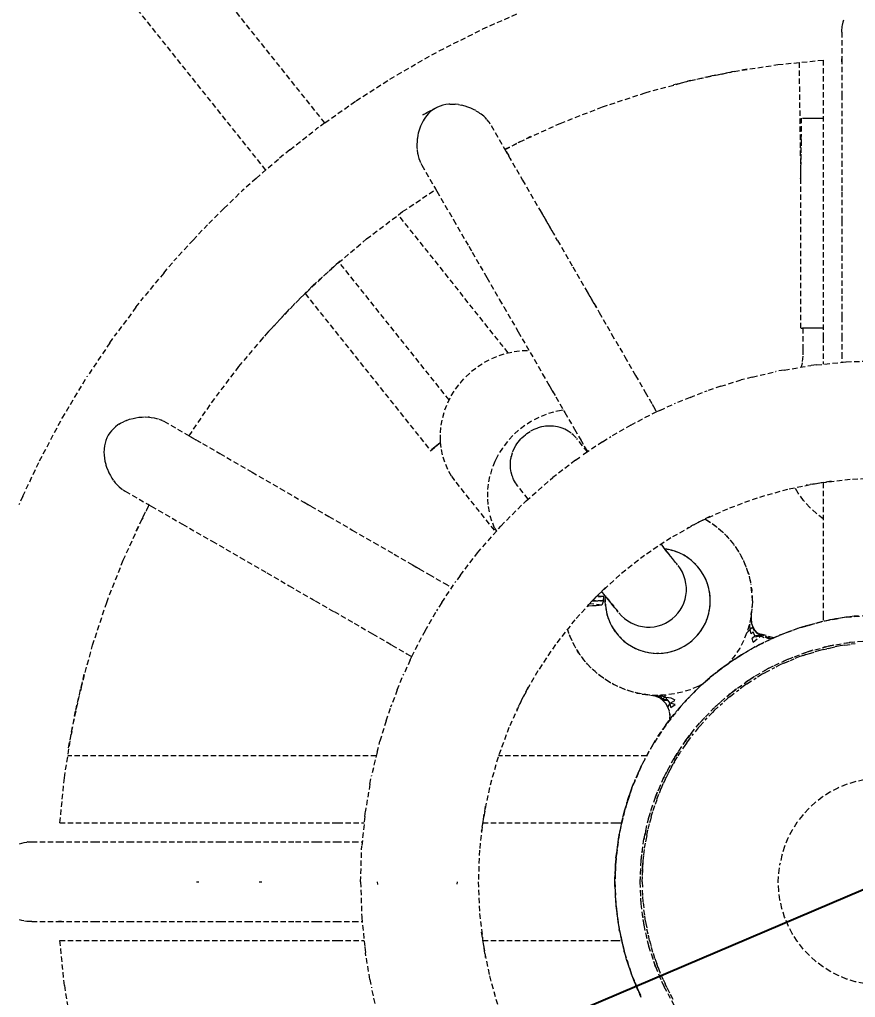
# Model space of a CAD drawing. Header units: millimetres. Extents: x -3111 to 2953, y -2449 to 2811.
# Drawn here: x 117.8 to 316.6, y 153.8 to 386.5 of the extents above; entities that cross this region are included whole.
import ezdxf

# ---------------------------------------------------------------- set-up
doc = ezdxf.new("R2010")
doc.units = ezdxf.units.MM
doc.linetypes.add('HIDDEN', pattern=[1.905, 1.27, -0.635])
for name, color, linetype in [('DIKOM_ЗОНА', 90, 'Continuous'), ('DIKOM_ОБЪЕКТ', 7, 'Continuous'), ('DIKOM_РАЗМЕР_ЗОНА', 7, 'Continuous'), ('DIKOM_РАЗМЕР_ОБЪЕКТА', 7, 'Continuous')]:
    doc.layers.add(name, color=color, linetype=linetype)
doc.styles.add('style1', font='arialbd.ttf', dxfattribs={"width": 0.8})
doc.dimstyles.new('1-50', dxfattribs={"dimtxt": 300, "dimasz": 200, "dimexe": 100, "dimexo": 0, "dimgap": 100, "dimtad": 1, "dimtxsty": 'style1', "dimcen": 200, "dimclrd": 7, "dimclre": 7, "dimclrt": 7, "dimadec": 1, "dimazin": 2, "dimtfac": 1, "dimtmove": 0, "dimatfit": 2, "dimfxl": 0, "dimlwd": 25, "dimlwe": 18, "dimarcsym": 0})

# ---------------------------------------------------------------- blocks, each defined once
blk = doc.blocks.new('*D0')
at = {"layer": 'Defpoints', "color": 0, "transparency": 16777216}
for p in [(1362.98, 623.05), (-717.19, -260.39)]:
    blk.add_point(p, dxfattribs=at)
at = {"layer": 'DIKOM_РАЗМЕР_ОБЪЕКТА', "color": 7, "lineweight": 25, "transparency": 16777216}
for p, q in [((1362.98, 623.05), (2780.32, 1224.99)), ((-533.11, -182.21), (1178.9, 544.87))]:
    blk.add_line(p, q, dxfattribs=at)
at = {"layer": 'DIKOM_РАЗМЕР_ОБЪЕКТА', "color": 7, "transparency": 16777216}
for points in [[(1165.87, 575.55), (1191.93, 514.19), (1362.98, 623.05)], [(-546.14, -151.53), (-520.08, -212.89), (-717.19, -260.39)]]:
    blk.add_solid(points, dxfattribs=at)
at = {"layer": 'DIKOM_РАЗМЕР_ОБЪЕКТА', "color": 7, "transparency": 16777216, "insert": (2050.93, 1228.64), "char_height": 300, "attachment_point": 5, "rotation": 23.0107, "style": 'style1'}
blk.add_mtext('{\\fArial|b0|i0|c204|p34;\\H1.16667x;∅2260}', dxfattribs=at)
blk = doc.blocks.new('*D1')
at = {"layer": 'Defpoints', "color": 0, "transparency": 16777216}
for p in [(302.22, 2811.22), (-2635.43, -2447.87), (386.74, -2447.87)]:
    blk.add_point(p, dxfattribs=at)
at = {"layer": 'DIKOM_РАЗМЕР_ЗОНА', "color": 7, "lineweight": 18, "transparency": 16777216}
for p, q in [((302.22, 2811.22), (-2735.43, 2811.22)), ((386.74, -2447.87), (-2735.43, -2447.87))]:
    blk.add_line(p, q, dxfattribs=at)
at = {"layer": 'DIKOM_РАЗМЕР_ЗОНА', "color": 7, "lineweight": 25, "transparency": 16777216}
blk.add_line((-2635.43, 2611.22), (-2635.43, -2247.87), dxfattribs=at)
at = {"layer": 'DIKOM_РАЗМЕР_ЗОНА', "color": 7, "transparency": 16777216}
for points in [[(-2668.76, 2611.22), (-2602.09, 2611.22), (-2635.43, 2811.22)], [(-2668.76, -2247.87), (-2602.09, -2247.87), (-2635.43, -2447.87)]]:
    blk.add_solid(points, dxfattribs=at)
at = {"layer": 'DIKOM_РАЗМЕР_ЗОНА', "color": 7, "transparency": 16777216, "insert": (-2914.13, 265.93), "char_height": 300, "attachment_point": 5, "rotation": 90, "style": 'style1'}
blk.add_mtext('{\\fArial|b0|i0|c204|p34;\\H1.16667x;5260}', dxfattribs=at)

msp = doc.modelspace()

# ---------------------------------------------------------------- linework, layer by layer
at = {"layer": 'DIKOM_ЗОНА', "color": 3, "lineweight": 15}
msp.add_circle((322.894, 181.327), 2629.975, dxfattribs=at)
at = {"layer": 'DIKOM_ОБЪЕКТ', "color": 7, "linetype": 'HIDDEN', "lineweight": 15}
for p, q in [((190.406, 361.896), (4.738, 594.717)), ((176.339, 350.665), (-9.335, 583.494)), ((235.976, 387.734), (227.937, 384.204)), ((313.698, 385.923), (313.849, 386.418)), ((217.619, 379.047), (227.937, 384.204)), ((313.399, 383.506), (313.401, 384.086)), ((313.401, 384.086), (313.424, 384.436)), ((313.424, 384.436), (313.451, 384.685)), ((313.451, 384.685), (313.551, 385.299)), ((313.572, 385.407), (313.698, 385.923)), ((313.399, 383.506), (313.403, 376.448)), ((207.58, 373.366), (217.619, 379.047)), ((313.403, 376.448), (313.403, 377.142)), ((313.403, 377.142), (313.403, 368.587)), ((282.131, 373.085), (291.006, 374.759)), ((287.746, 374.144), (298.184, 375.763)), ((298.184, 375.763), (308.894, 376.826)), ((303.191, 376.26), (303.572, 348.632)), ((308.894, 376.826), (308.894, 310.826)), ((197.847, 367.175), (207.58, 373.366)), ((273.342, 371.004), (282.131, 373.085)), ((277.336, 371.95), (287.266, 374.054)), ((287.849, 374.16), (287.118, 374.022)), ((266.631, 369.078), (276.784, 371.819)), ((277.472, 371.979), (276.682, 371.792)), ((256.41, 365.707), (266.631, 369.078)), ((313.403, 368.587), (313.403, 360.452)), ((190.405, 361.895), (197.847, 367.175)), ((217.225, 365.639), (213.686, 363.832)), ((213.686, 363.832), (216.651, 365.344)), ((216.651, 365.344), (216.096, 364.983)), ((217.225, 365.639), (216.651, 365.344)), ((217.837, 365.888), (217.225, 365.639)), ((218.487, 366.089), (217.837, 365.888)), ((219.17, 366.237), (218.487, 366.089)), ((219.893, 366.326), (219.17, 366.237)), ((220.136, 366.341), (219.893, 366.326)), ((220.136, 366.341), (220.648, 366.353)), ((220.648, 366.353), (221.415, 366.322)), ((222.187, 366.238), (221.415, 366.322)), ((222.187, 366.238), (222.93, 366.101)), ((223.771, 365.88), (222.93, 366.101)), ((224.409, 365.668), (223.771, 365.88)), ((225.123, 365.388), (224.409, 365.668)), ((225.788, 365.077), (225.123, 365.388)), ((246.39, 361.78), (256.41, 365.707)), ((214.179, 363.029), (214.039, 362.817)), ((214.606, 363.594), (214.179, 363.029)), ((215.071, 364.106), (214.606, 363.594)), ((215.569, 364.569), (215.071, 364.106)), ((216.096, 364.983), (215.569, 364.569)), ((226.289, 364.808), (225.788, 365.077)), ((227.042, 364.342), (226.433, 364.725)), ((227.305, 364.161), (227.042, 364.342)), ((227.607, 363.937), (227.305, 364.161)), ((228.183, 363.462), (227.607, 363.937)), ((228.606, 363.063), (228.183, 363.462)), ((228.925, 362.727), (228.606, 363.063)), ((303.796, 362.831), (303.799, 363.038)), ((303.976, 363.038), (304.419, 363.038)), ((304.419, 363.038), (305.023, 363.038)), ((305.023, 363.038), (305.789, 363.038)), ((305.789, 363.038), (306.742, 363.038)), ((306.742, 363.038), (307.864, 363.038)), ((307.864, 363.038), (308.894, 363.038)), ((190.405, 361.895), (188.445, 360.491)), ((213.148, 361.091), (212.892, 360.397)), ((213.449, 361.763), (213.148, 361.091)), ((213.793, 362.414), (213.449, 361.763)), ((214.039, 362.817), (213.793, 362.414)), ((229.425, 362.118), (229.039, 362.598)), ((229.541, 361.958), (229.425, 362.118)), ((229.763, 361.624), (229.541, 361.958)), ((233.514, 355.119), (229.763, 361.624)), ((236.715, 357.36), (246.39, 361.78)), ((303.722, 357.982), (303.796, 362.828)), ((182.087, 355.487), (188.445, 360.491)), ((212.523, 358.956), (212.404, 358.23)), ((212.628, 359.447), (212.523, 358.956)), ((212.685, 359.682), (212.628, 359.447)), ((212.892, 360.397), (212.685, 359.682)), ((233.226, 355.619), (239.421, 358.711)), ((313.403, 360.452), (313.403, 352.743)), ((212.328, 357.508), (212.297, 356.788)), ((212.297, 356.788), (212.31, 356.079)), ((212.31, 356.079), (212.35, 355.526)), ((212.378, 358.033), (212.328, 357.508)), ((212.404, 358.23), (212.378, 358.033)), ((233.262, 355.556), (236.413, 357.21)), ((236.8, 357.4), (236.273, 357.136)), ((303.684, 354.787), (303.694, 356.437)), ((303.702, 356.654), (303.694, 356.437)), ((303.722, 357.982), (303.702, 356.657)), ((182.087, 355.487), (179.4, 353.332)), ((212.363, 355.389), (212.457, 354.721)), ((212.457, 354.721), (212.514, 354.418)), ((212.514, 354.418), (212.591, 354.074)), ((212.591, 354.074), (212.764, 353.457)), ((233.167, 355.721), (237.448, 348.305)), ((233.514, 355.119), (234.617, 353.21)), ((303.641, 349.414), (303.684, 354.787)), ((174.078, 348.696), (179.4, 353.332)), ((212.764, 353.457), (212.973, 352.873)), ((212.973, 352.873), (213.139, 352.488)), ((213.215, 352.328), (213.489, 351.822)), ((213.489, 351.822), (216.727, 346.23)), ((313.403, 352.743), (313.403, 345.465)), ((303.629, 348.4), (303.641, 349.414)), ((174.078, 348.696), (170.736, 345.717)), ((237.448, 348.305), (241.878, 340.633)), ((303.572, 348.632), (303.572, 313.038)), ((303.607, 348.349), (303.572, 348.628)), ((166.396, 341.536), (170.736, 345.717)), ((208.907, 340.773), (216.803, 346.097)), ((216.481, 346.656), (217.074, 345.628)), ((217.074, 345.628), (221.009, 338.814)), ((313.403, 345.465), (313.403, 338.625)), ((166.396, 341.536), (162.475, 337.666)), ((200.327, 334.276), (208.907, 340.773)), ((234.03, 307.193), (207.874, 339.991)), ((241.52, 341.253), (245.378, 334.57)), ((241.878, 340.633), (244.992, 335.24)), ((159.059, 334.025), (162.475, 337.666)), ((221.009, 338.814), (225.08, 331.762)), ((313.403, 338.625), (313.403, 332.228)), ((159.059, 334.025), (154.64, 329.201)), ((192.147, 327.344), (200.327, 334.276)), ((245.742, 333.941), (245.378, 334.57)), ((245.742, 333.941), (249.389, 327.624)), ((224.626, 332.548), (225.438, 331.141)), ((225.438, 331.141), (228.938, 325.079)), ((313.403, 332.228), (313.403, 326.279)), ((152.082, 326.178), (154.64, 329.201)), ((187.5, 323.106), (194.174, 329.192)), ((219.96, 295.966), (193.812, 328.755)), ((152.082, 326.178), (147.25, 320.343)), ((184.548, 320.154), (192.06, 327.264)), ((192.218, 327.403), (191.929, 327.141)), ((249.389, 327.624), (252.816, 321.688)), ((313.403, 326.279), (313.403, 320.782)), ((228.938, 325.079), (232.581, 318.77)), ((181.114, 316.72), (187.5, 323.106)), ((185.718, 321.261), (215.513, 283.901)), ((252.443, 322.332), (255.645, 316.787)), ((252.816, 321.688), (254.993, 317.918)), ((145.48, 318.012), (147.25, 320.343)), ((176.951, 312.155), (184.066, 319.672)), ((184.633, 320.235), (183.985, 319.586)), ((231.969, 319.83), (232.949, 318.133)), ((313.403, 320.782), (313.403, 315.741)), ((145.48, 318.012), (140.327, 311.117)), ((175.028, 310.046), (181.114, 316.72)), ((232.949, 318.133), (236.376, 312.196)), ((255.645, 316.787), (258.623, 311.631)), ((313.403, 315.741), (313.403, 311.162)), ((169.944, 303.893), (176.879, 312.076)), ((177.076, 312.287), (176.819, 312.005)), ((236.376, 312.196), (239.205, 307.296)), ((303.694, 313.038), (303.976, 313.038)), ((303.694, 313.038), (303.976, 313.038)), ((304.419, 313.038), (303.976, 313.038)), ((304.063, 313.038), (304.132, 308.013)), ((305.023, 313.038), (304.419, 313.038)), ((305.789, 313.038), (305.023, 313.038)), ((306.742, 313.038), (305.789, 313.038)), ((307.864, 313.038), (306.742, 313.038)), ((308.894, 313.038), (307.864, 313.038)), ((139.268, 309.546), (133.887, 301.546)), ((139.268, 309.546), (140.327, 311.117)), ((258.623, 311.631), (261.758, 306.201)), ((308.894, 310.826), (308.894, 304.469)), ((313.403, 311.162), (313.403, 307.046)), ((233.626, 307.109), (235.439, 307.487)), ((235.439, 307.487), (237.308, 307.702)), ((237.308, 307.702), (238.946, 307.745)), ((239.205, 307.296), (242.183, 302.139)), ((304.132, 308.013), (304.085, 306.391)), ((226.778, 303.915), (228.396, 304.938)), ((228.396, 304.938), (230.105, 305.827)), ((230.105, 305.827), (231.863, 306.558)), ((231.863, 306.558), (233.626, 307.109)), ((261.758, 306.201), (264.283, 301.826)), ((304.085, 306.391), (303.9, 304.78)), ((307.357, 304.311), (314.432, 305.038)), ((313.403, 307.046), (313.403, 304.932)), ((314.432, 305.038), (322.894, 305.326)), ((163.447, 295.313), (169.944, 303.893)), ((223.919, 301.501), (225.297, 302.781)), ((225.297, 302.781), (226.778, 303.915)), ((292.066, 301.394), (297.665, 302.733)), ((299.666, 303.093), (297.665, 302.733)), ((299.666, 303.093), (306.009, 304.172)), ((303.9, 304.78), (303.677, 303.775)), ((307.357, 304.311), (306.009, 304.172)), ((127.949, 291.657), (133.887, 301.546)), ((222.632, 300.075), (223.919, 301.501)), ((242.183, 302.139), (244.934, 297.374)), ((264.283, 301.826), (266.578, 297.851)), ((284.588, 299.222), (289.439, 300.728)), ((292.066, 301.394), (289.439, 300.728)), ((220.46, 296.95), (221.469, 298.546)), ((221.469, 298.546), (222.632, 300.075)), ((243.567, 299.741), (245.318, 296.709)), ((266.578, 297.851), (268.641, 294.279)), ((277.26, 296.584), (281.369, 298.167)), ((284.588, 299.222), (281.369, 298.167)), ((219.63, 295.315), (220.46, 296.95)), ((245.318, 296.709), (247.456, 293.005)), ((277.26, 296.584), (273.492, 295.061)), ((158.123, 287.417), (163.447, 295.313)), ((218.428, 291.779), (218.952, 293.583)), ((218.952, 293.583), (219.63, 295.315)), ((246.614, 293.473), (244.801, 293.095)), ((247.151, 293.535), (246.614, 293.473)), ((268.248, 294.959), (269.318, 293.106)), ((268.641, 294.279), (269.143, 293.409)), ((270.113, 293.491), (269.318, 293.106)), ((270.113, 293.491), (273.492, 295.061)), ((122.528, 281.476), (127.949, 291.657)), ((143.223, 291.111), (142.513, 290.798)), ((143.223, 291.111), (143.936, 291.364)), ((143.936, 291.364), (144.774, 291.593)), ((144.774, 291.593), (145.432, 291.728)), ((145.432, 291.728), (146.191, 291.843)), ((146.191, 291.843), (146.922, 291.906)), ((146.922, 291.906), (147.49, 291.924)), ((147.657, 291.923), (148.375, 291.896)), ((148.694, 291.87), (148.375, 291.896)), ((148.694, 291.87), (149.067, 291.828)), ((149.067, 291.828), (149.804, 291.705)), ((149.804, 291.705), (150.37, 291.571)), ((150.37, 291.571), (150.814, 291.439)), ((150.977, 291.385), (151.552, 291.162)), ((151.732, 291.081), (151.552, 291.162)), ((151.732, 291.081), (152.091, 290.903)), ((152.091, 290.903), (158.592, 287.146)), ((218.068, 289.949), (218.428, 291.779)), ((239.571, 290.924), (237.954, 289.901)), ((241.281, 291.813), (239.571, 290.924)), ((243.039, 292.544), (241.281, 291.813)), ((244.801, 293.095), (243.039, 292.544)), ((247.456, 293.005), (249.748, 289.035)), ((263.175, 289.956), (265.846, 291.424)), ((269.318, 293.105), (265.846, 291.424)), ((139.631, 288.633), (139.226, 288.111)), ((140.093, 289.132), (139.631, 288.633)), ((140.611, 289.602), (140.093, 289.132)), ((141.193, 290.04), (140.611, 289.602)), ((141.395, 290.174), (141.193, 290.04)), ((141.395, 290.174), (141.833, 290.441)), ((141.833, 290.441), (142.513, 290.798)), ((217.884, 288.142), (218.068, 289.949)), ((236.473, 288.767), (235.094, 287.486)), ((237.954, 289.901), (236.473, 288.767)), ((240.139, 288.941), (239.284, 288.505)), ((240.551, 289.102), (240.149, 288.947)), ((241.04, 289.292), (240.551, 289.102)), ((241.968, 289.548), (241.051, 289.297)), ((242.455, 289.63), (241.98, 289.551)), ((242.911, 289.706), (242.455, 289.63)), ((243.425, 289.737), (242.923, 289.708)), ((243.859, 289.763), (243.425, 289.737)), ((244.698, 289.724), (243.871, 289.764)), ((245.29, 289.643), (244.812, 289.718)), ((245.723, 289.575), (245.29, 289.643)), ((246.383, 289.396), (245.734, 289.573)), ((246.617, 289.332), (246.383, 289.396)), ((246.864, 289.236), (246.629, 289.329)), ((247.473, 288.993), (246.864, 289.236)), ((247.863, 288.785), (247.484, 288.989)), ((248.276, 288.565), (247.863, 288.785)), ((249.026, 288.046), (248.289, 288.558)), ((249.748, 289.035), (251.808, 285.467)), ((263.175, 289.956), (258.465, 287.274)), ((138.326, 286.357), (138.126, 285.707)), ((138.576, 286.978), (138.326, 286.357)), ((138.876, 287.569), (138.576, 286.978)), ((139.226, 288.111), (138.876, 287.569)), ((157.99, 287.493), (165.406, 283.212)), ((158.592, 287.146), (160.905, 285.81)), ((217.884, 286.382), (217.884, 288.142)), ((217.938, 285.836), (217.884, 286.382)), ((235.094, 287.486), (233.808, 286.062)), ((236.385, 285.944), (237, 286.68)), ((237.007, 286.69), (237.247, 286.924)), ((237.247, 286.924), (237.695, 287.362)), ((237.704, 287.37), (238.1, 287.685)), ((238.1, 287.685), (238.456, 287.97)), ((238.466, 287.977), (239.274, 288.498)), ((249.491, 287.638), (249.162, 287.928)), ((249.706, 287.448), (249.491, 287.638)), ((250.185, 286.917), (249.715, 287.441)), ((252.848, 283.597), (250.319, 286.767)), ((251.106, 286.684), (252.201, 284.787)), ((256.471, 285.991), (258.465, 287.274)), ((137.877, 284.074), (137.866, 283.602)), ((137.893, 284.328), (137.877, 284.074)), ((137.98, 285.03), (137.893, 284.328)), ((138.126, 285.707), (137.98, 285.03)), ((215.513, 283.901), (217.745, 285.681)), ((215.608, 283.977), (215.829, 284.153)), ((216.175, 284.429), (215.829, 284.153)), ((217.494, 285.481), (216.175, 284.429)), ((216.647, 284.806), (216.175, 284.429)), ((217.464, 285.457), (216.379, 284.592)), ((217.434, 285.434), (216.647, 284.806)), ((217.429, 285.43), (216.647, 284.806)), ((217.246, 285.283), (216.647, 284.806)), ((217.938, 285.835), (217.246, 285.283)), ((217.745, 285.681), (217.938, 285.835)), ((218.058, 284.635), (217.938, 285.835)), ((218.404, 282.897), (218.058, 284.635)), ((232.644, 284.532), (231.636, 282.936)), ((233.808, 286.062), (232.644, 284.532)), ((235.198, 283.831), (235.383, 284.283)), ((235.388, 284.294), (235.828, 285.115)), ((235.842, 285.143), (236.087, 285.504)), ((236.087, 285.504), (236.378, 285.934)), ((252.201, 284.787), (252.877, 283.616)), ((256.471, 285.991), (252.877, 283.616)), ((137.866, 283.602), (137.893, 282.866)), ((137.893, 282.866), (137.969, 282.133)), ((137.969, 282.133), (138.094, 281.405)), ((165.406, 283.212), (173.079, 278.782)), ((218.925, 281.168), (218.404, 282.897)), ((231.142, 281.963), (230.806, 281.302)), ((231.636, 282.936), (231.142, 281.964)), ((234.531, 280.638), (234.594, 281.559)), ((234.595, 281.57), (234.658, 281.923)), ((234.658, 281.923), (234.71, 282.216)), ((234.71, 282.216), (234.758, 282.487)), ((234.76, 282.498), (235.022, 283.398)), ((235.069, 283.517), (235.198, 283.831)), ((250.031, 281.614), (244.639, 277.514)), ((250.031, 281.614), (251.385, 282.63)), ((252.877, 283.616), (251.385, 282.63)), ((118.581, 273.058), (122.528, 281.476)), ((138.094, 281.405), (138.272, 280.682)), ((138.272, 280.682), (138.34, 280.451)), ((138.34, 280.451), (138.495, 279.972)), ((138.495, 279.972), (138.754, 279.284)), ((138.754, 279.284), (138.831, 279.101)), ((219.618, 279.448), (218.925, 281.168)), ((220.528, 277.839), (219.618, 279.448)), ((230.128, 279.569), (229.604, 277.765)), ((230.806, 281.302), (230.128, 279.569)), ((234.543, 280.332), (234.532, 280.615)), ((234.57, 279.713), (234.543, 280.332)), ((234.669, 279.071), (234.571, 279.701)), ((138.831, 279.101), (139.05, 278.62)), ((139.05, 278.62), (139.383, 277.982)), ((139.383, 277.982), (139.749, 277.375)), ((139.749, 277.375), (140.059, 276.915)), ((173.079, 278.782), (179.77, 274.918)), ((220.528, 277.839), (221.548, 276.37)), ((229.604, 277.765), (229.243, 275.935)), ((234.711, 278.804), (234.669, 279.071)), ((234.952, 277.922), (234.717, 278.78)), ((235.082, 277.601), (234.956, 277.912)), ((235.196, 277.316), (235.082, 277.601)), ((235.292, 277.079), (235.196, 277.316)), ((235.725, 276.283), (235.297, 277.069)), ((238.257, 271.95), (244.639, 277.514)), ((315.362, 277.03), (308.041, 276.164)), ((322.894, 277.326), (315.362, 277.03)), ((140.14, 276.804), (140.555, 276.272)), ((140.555, 276.272), (140.756, 276.038)), ((140.756, 276.038), (140.995, 275.779)), ((140.995, 275.779), (141.453, 275.331)), ((141.453, 275.331), (141.926, 274.93)), ((141.926, 274.93), (142.262, 274.679)), ((142.408, 274.579), (142.898, 274.277)), ((179.77, 274.918), (186.087, 271.271)), ((221.548, 276.37), (231.005, 264.512)), ((229.243, 275.935), (229.06, 274.128)), ((235.958, 275.953), (235.764, 276.227)), ((236.247, 275.543), (235.958, 275.953)), ((238.761, 272.39), (236.246, 275.544)), ((300.483, 274.674), (293.228, 272.628)), ((307.713, 276.112), (300.483, 274.674)), ((302.977, 273.792), (302.23, 275.021)), ((310.857, 276.61), (304.898, 275.666)), ((308.126, 276.174), (307.629, 276.095)), ((308.894, 276.265), (308.894, 244.826)), ((118.581, 273.058), (117.638, 271.028)), ((142.898, 274.277), (148.499, 271.053)), ((229.06, 274.128), (229.06, 272.369)), ((229.06, 272.369), (229.233, 270.621)), ((293.228, 272.628), (286.156, 270.019)), ((304.275, 272.04), (302.977, 273.792)), ((145.51, 264.8), (148.6, 270.994)), ((147.018, 267.823), (148.664, 270.958)), ((148.014, 271.332), (149.101, 270.706)), ((149.101, 270.706), (156.526, 266.418)), ((185.45, 271.639), (191.379, 268.216)), ((186.087, 271.271), (186.959, 270.767)), ((229.233, 270.621), (229.58, 268.883)), ((232.27, 265.963), (238.257, 271.95)), ((286.156, 270.019), (279.461, 266.932)), ((305.727, 270.412), (304.275, 272.04)), ((307.32, 268.923), (305.727, 270.412)), ((147.087, 267.954), (146.818, 267.416)), ((191.379, 268.216), (196.924, 265.015)), ((230.101, 267.154), (229.58, 268.883)), ((282.002, 268.227), (276.626, 265.488)), ((280.921, 267.605), (282.491, 266.605)), ((308.894, 267.699), (307.32, 268.923)), ((142.44, 257.83), (146.855, 267.495)), ((156.526, 266.418), (163.587, 262.342)), ((226.705, 259.581), (232.27, 265.963)), ((230.794, 265.434), (230.101, 267.154)), ((230.794, 265.434), (231.193, 264.728)), ((279.167, 266.782), (272.734, 263.18)), ((279.537, 266.967), (279.093, 266.742)), ((281.335, 267.342), (281.841, 267.043)), ((281.841, 267.043), (282.16, 266.816)), ((282.491, 266.605), (284.049, 265.41)), ((282.965, 266.241), (283.45, 265.895)), ((283.45, 265.895), (283.744, 265.644)), ((284.049, 265.41), (285.496, 264.084)), ((196.924, 265.015), (202.081, 262.037)), ((272.734, 263.18), (266.466, 258.992)), ((284.496, 265), (284.952, 264.609)), ((284.952, 264.609), (285.216, 264.34)), ((285.496, 264.084), (286.822, 262.637)), ((285.91, 263.632), (286.336, 263.197)), ((286.336, 263.197), (286.573, 262.909)), ((163.587, 262.342), (170.279, 258.478)), ((202.081, 262.037), (207.35, 258.995)), ((270.383, 261.609), (270.876, 260.99)), ((271.499, 260.208), (270.876, 260.99)), ((286.822, 262.637), (288.017, 261.079)), ((287.198, 262.146), (287.59, 261.668)), ((287.59, 261.668), (287.796, 261.367)), ((288.017, 261.079), (289.071, 259.424)), ((170.279, 258.478), (176.595, 254.831)), ((206.846, 259.286), (211.886, 256.376)), ((222.606, 254.189), (226.705, 259.581)), ((266.466, 258.992), (260.547, 254.325)), ((271.756, 260.484), (271.223, 260.554)), ((271.381, 260.357), (271.223, 260.554)), ((271.277, 260.487), (271.433, 260.292)), ((271.782, 259.854), (271.306, 260.45)), ((271.433, 260.292), (271.642, 260.029)), ((272.084, 259.475), (271.499, 260.208)), ((271.529, 260.514), (272.059, 260.417)), ((272.821, 260.248), (271.756, 260.484)), ((271.782, 259.854), (272.308, 259.194)), ((273.08, 258.227), (272.084, 259.475)), ((272.591, 260.299), (273.121, 260.154)), ((273.861, 259.92), (272.821, 260.248)), ((273.638, 259.99), (274.146, 259.802)), ((274.868, 259.503), (273.861, 259.92)), ((275.143, 259.36), (274.655, 259.591)), ((275.836, 258.999), (274.868, 259.503)), ((276.097, 258.833), (275.63, 259.106)), ((276.756, 258.413), (275.836, 258.999)), ((277.002, 258.224), (276.56, 258.538)), ((277.621, 257.75), (276.756, 258.413)), ((288.353, 260.55), (288.705, 260.036)), ((288.705, 260.036), (288.88, 259.725)), ((289.071, 259.424), (289.978, 257.683)), ((289.363, 258.863), (289.673, 258.312)), ((289.673, 258.312), (289.817, 257.991)), ((138.513, 247.81), (142.44, 257.83)), ((211.215, 256.764), (215.185, 254.472)), ((211.886, 256.376), (212.886, 255.799)), ((273.582, 257.597), (273.08, 258.227)), ((273.819, 257.3), (273.582, 257.597)), ((274.09, 256.96), (273.819, 257.3)), ((274.277, 256.725), (274.09, 256.96)), ((274.974, 255.777), (274.408, 256.56)), ((277.851, 257.538), (277.434, 257.893)), ((278.425, 257.013), (277.621, 257.75)), ((278.632, 256.787), (278.254, 257.169)), ((279.161, 256.209), (278.425, 257.013)), ((279.349, 255.964), (279.006, 256.378)), ((279.825, 255.344), (279.161, 256.209)), ((289.978, 257.683), (290.729, 255.869)), ((290.223, 257.09), (290.485, 256.51)), ((290.485, 256.51), (290.597, 256.189)), ((176.595, 254.831), (181.887, 251.776)), ((215.185, 254.472), (219.404, 252.035)), ((222.606, 254.189), (221.589, 252.835)), ((260.547, 254.325), (255.138, 249.326)), ((275.441, 254.958), (274.974, 255.777)), ((275.821, 254.095), (275.441, 254.958)), ((276.108, 253.197), (275.821, 254.095)), ((279.992, 255.083), (279.683, 255.529)), ((280.411, 254.424), (279.825, 255.344)), ((280.554, 254.15), (280.287, 254.618)), ((280.915, 253.457), (280.411, 254.424)), ((281.033, 253.172), (280.808, 253.662)), ((290.729, 255.869), (291.319, 253.997)), ((290.927, 255.242), (291.136, 254.643)), ((291.136, 254.643), (291.217, 254.321)), ((291.319, 253.997), (291.744, 252.081)), ((181.887, 251.776), (187.432, 248.575)), ((218.229, 247.749), (221.589, 252.835)), ((218.753, 252.412), (220.604, 251.343)), ((257.149, 251.337), (252.883, 247.071)), ((276.3, 252.273), (276.108, 253.197)), ((276.394, 251.335), (276.3, 252.273)), ((276.389, 250.392), (276.394, 251.335)), ((281.332, 252.449), (280.915, 253.457)), ((281.425, 252.154), (281.243, 252.663)), ((281.66, 251.409), (281.332, 252.449)), ((281.727, 251.105), (281.59, 251.631)), ((281.896, 250.345), (281.66, 251.409)), ((291.463, 253.348), (291.621, 252.725)), ((291.621, 252.725), (291.672, 252.405)), ((292, 250.135), (291.744, 252.081)), ((291.832, 251.414), (291.935, 250.773)), ((254.894, 249.082), (249.895, 243.673)), ((256.75, 249.184), (254.78, 248.958)), ((255.198, 249.382), (254.839, 249.022)), ((255.672, 249.269), (255.129, 249.312)), ((256.291, 249.22), (255.672, 249.269)), ((256.75, 249.184), (256.291, 249.22)), ((256.79, 249.783), (256.299, 250.399)), ((256.654, 248.174), (256.75, 249.184)), ((257.426, 248.985), (256.79, 249.783)), ((257.086, 248.174), (257.133, 249.263)), ((257.151, 249.33), (257.123, 249.029)), ((257.882, 248.414), (257.426, 248.985)), ((276.084, 248.533), (276.285, 249.454)), ((276.285, 249.454), (276.389, 250.392)), ((281.938, 250.03), (281.845, 250.576)), ((282.038, 249.263), (281.896, 250.345)), ((282.052, 248.954), (282.007, 249.498)), ((282.086, 248.174), (282.038, 249.263)), ((291.935, 250.773), (291.958, 250.456)), ((292.086, 248.174), (292, 250.135)), ((292.03, 249.454), (292.077, 248.799)), ((135.142, 237.589), (138.513, 247.81)), ((186.853, 248.909), (188.085, 248.198)), ((188.085, 248.198), (192.59, 245.597)), ((218.229, 247.749), (216.946, 245.755)), ((253.12, 246.878), (252.836, 246.856)), ((254.055, 246.952), (253.12, 246.878)), ((256.291, 247.128), (253.42, 247.487)), ((256.654, 248.174), (254.055, 248.174)), ((254.055, 248.174), (256.242, 248.174)), ((254.917, 247.019), (254.055, 246.952)), ((255.672, 247.079), (254.917, 247.019)), ((256.291, 247.128), (255.672, 247.079)), ((256.654, 248.174), (256.291, 247.128)), ((257.133, 247.084), (257.086, 248.174)), ((257.099, 248.485), (257.096, 247.939)), ((257.12, 247.401), (257.164, 246.849)), ((257.133, 247.084), (257.276, 246.003)), ((257.573, 248.801), (257.818, 248.493)), ((257.818, 248.493), (258.142, 248.088)), ((258.539, 247.59), (257.882, 248.414)), ((258.369, 247.803), (258.71, 247.375)), ((259.41, 246.498), (258.539, 247.59)), ((258.71, 247.375), (259.13, 246.848)), ((274.924, 245.965), (275.399, 246.779)), ((275.399, 246.779), (275.788, 247.638)), ((275.788, 247.638), (276.084, 248.533)), ((281.896, 246.003), (282.038, 247.084)), ((281.997, 246.773), (282.049, 247.319)), ((282.038, 247.084), (282.086, 248.174)), ((282.072, 247.866), (282.076, 248.403)), ((292.086, 248.174), (292, 246.213)), ((292.014, 246.521), (292.045, 246.821)), ((292.056, 247.485), (292.045, 246.821)), ((292.077, 248.799), (292.072, 248.49)), ((192.59, 245.597), (197.354, 242.846)), ((214.265, 241.045), (216.946, 245.755)), ((257.235, 246.313), (257.326, 245.776)), ((257.276, 246.003), (257.512, 244.939)), ((257.444, 245.242), (257.582, 244.716)), ((257.512, 244.939), (257.84, 243.899)), ((259.746, 246.077), (259.41, 246.498)), ((260.011, 245.744), (259.746, 246.077)), ((259.836, 245.964), (260.048, 245.697)), ((260.204, 245.502), (260.011, 245.744)), ((260.992, 244.593), (260.367, 245.298)), ((260.992, 244.593), (261.688, 243.957)), ((273.025, 243.881), (273.73, 244.508)), ((273.73, 244.508), (274.365, 245.205)), ((274.365, 245.205), (274.924, 245.965)), ((281.332, 243.899), (281.66, 244.939)), ((281.567, 244.645), (281.71, 245.163)), ((281.66, 244.939), (281.896, 246.003)), ((281.829, 245.7), (281.927, 246.237)), ((292, 246.213), (291.744, 244.267)), ((291.839, 244.853), (291.795, 243.799)), ((291.839, 244.853), (291.909, 245.52)), ((308.894, 244.826), (308.894, 243.264)), ((315.301, 244.37), (314.334, 244.247)), ((314.379, 244.252), (320.037, 244.76)), ((316.307, 244.484), (315.301, 244.37)), ((317.347, 244.584), (316.307, 244.484)), ((197.354, 242.846), (201.724, 240.324)), ((249.895, 243.673), (245.228, 237.754)), ((257.745, 244.198), (257.93, 243.679)), ((257.84, 243.899), (258.257, 242.891)), ((258.136, 243.183), (258.366, 242.682)), ((258.257, 242.891), (258.76, 241.924)), ((258.614, 242.204), (258.888, 241.723)), ((261.688, 243.957), (262.447, 243.397)), ((262.447, 243.397), (263.26, 242.92)), ((263.26, 242.92), (264.119, 242.53)), ((264.119, 242.53), (265.014, 242.232)), ((265.014, 242.232), (265.935, 242.03)), ((265.935, 242.03), (266.872, 241.925)), ((267.815, 241.919), (268.753, 242.011)), ((268.753, 242.011), (269.677, 242.201)), ((269.677, 242.201), (270.576, 242.487)), ((270.576, 242.487), (271.44, 242.865)), ((271.44, 242.865), (272.259, 243.331)), ((272.259, 243.331), (273.025, 243.881)), ((280.244, 241.661), (280.518, 242.13)), ((280.411, 241.924), (280.915, 242.891)), ((280.772, 242.617), (281.004, 243.107)), ((280.915, 242.891), (281.332, 243.899)), ((281.212, 243.61), (281.402, 244.121)), ((291.319, 242.35), (290.729, 240.478)), ((291.744, 244.267), (291.319, 242.35)), ((291.403, 242.73), (291.452, 242.512)), ((291.575, 241.381), (291.452, 242.512)), ((291.614, 243.682), (291.795, 243.799)), ((291.795, 243.799), (291.922, 242.953)), ((292.233, 242.045), (291.922, 242.953)), ((292.713, 241.213), (292.233, 242.045)), ((308.761, 243.23), (303.271, 241.718)), ((303.594, 241.82), (308.771, 243.235)), ((304.056, 241.965), (306.469, 242.663)), ((305.9, 242.45), (304.056, 241.965)), ((308.771, 243.235), (306.228, 242.533)), ((308.771, 243.235), (306.228, 242.533)), ((308.316, 243.111), (306.469, 242.663)), ((314.379, 244.252), (308.761, 243.23)), ((314.379, 244.252), (308.771, 243.235)), ((309.294, 243.353), (309.066, 243.302)), ((309.616, 243.422), (309.294, 243.353)), ((310.035, 243.511), (309.616, 243.422)), ((310.548, 243.614), (310.035, 243.511)), ((311.145, 243.73), (310.548, 243.614)), ((311.829, 243.855), (311.145, 243.73)), ((312.598, 243.986), (311.829, 243.855)), ((313.432, 244.117), (312.598, 243.986)), ((314.334, 244.247), (313.432, 244.117)), ((201.724, 240.324), (205.693, 238.032)), ((214.265, 241.045), (212.796, 238.374)), ((248.274, 241.014), (248.126, 241.429)), ((248.443, 240.478), (248.138, 241.445)), ((249.194, 238.665), (248.443, 240.478)), ((248.745, 239.693), (248.603, 240.091)), ((248.98, 239.18), (248.745, 239.693)), ((258.76, 241.924), (259.347, 241.004)), ((259.177, 241.27), (259.49, 240.817)), ((259.347, 241.004), (260.01, 240.139)), ((259.819, 240.388), (260.169, 239.965)), ((260.01, 240.139), (260.747, 239.335)), ((266.872, 241.925), (267.815, 241.919)), ((278.425, 239.335), (279.161, 240.139)), ((278.95, 239.909), (279.304, 240.324)), ((279.161, 240.139), (279.825, 241.004)), ((279.635, 240.756), (279.952, 241.202)), ((279.825, 241.004), (280.411, 241.924)), ((290.729, 240.478), (289.978, 238.665)), ((290.733, 240.491), (291.575, 241.381)), ((291.575, 241.381), (292.126, 241.94)), ((291.804, 240.284), (291.575, 241.381)), ((291.804, 240.284), (292.307, 240.804)), ((294.07, 239.873), (292.068, 239.252)), ((292.068, 239.252), (292.69, 239.862)), ((292.61, 241.112), (292.126, 241.94)), ((292.281, 238.309), (294.07, 239.873)), ((292.69, 239.862), (292.307, 240.804)), ((293.237, 240.39), (292.61, 241.112)), ((294.07, 239.873), (292.69, 239.862)), ((293.342, 240.489), (292.713, 241.213)), ((297.941, 239.715), (292.796, 237.239)), ((294.07, 239.873), (293.237, 240.39)), ((297.163, 239.36), (293.342, 240.489)), ((297.157, 239.357), (293.342, 240.489)), ((296.666, 239.142), (293.342, 240.489)), ((293.342, 240.489), (296.666, 239.142)), ((293.342, 240.489), (295.837, 239.173)), ((293.342, 240.489), (295.837, 239.173)), ((293.342, 240.489), (294.82, 239.364)), ((293.342, 240.489), (294.07, 239.873)), ((297.94, 239.717), (293.471, 237.596)), ((294.82, 239.364), (294.07, 239.873)), ((297.94, 239.717), (294.551, 238.084)), ((297.94, 239.717), (294.551, 238.084)), ((303.271, 241.718), (297.94, 239.717)), ((297.94, 239.717), (298.446, 239.931)), ((303.271, 241.718), (297.941, 239.715)), ((302.862, 241.565), (298.446, 239.931)), ((298.813, 240.083), (298.582, 239.981)), ((298.813, 240.083), (301.174, 240.995)), ((300.262, 240.603), (298.813, 240.083)), ((302.816, 241.548), (301.174, 240.995)), ((303.594, 241.82), (303.321, 241.732)), ((304.056, 241.965), (303.76, 241.865)), ((304.056, 241.965), (303.837, 241.887)), ((132.403, 227.444), (135.142, 237.589)), ((205.189, 238.323), (206.369, 237.641)), ((206.369, 237.641), (209.941, 235.579)), ((211.114, 234.902), (212.796, 238.374)), ((245.228, 237.754), (241.04, 231.486)), ((250.1, 236.924), (249.194, 238.665)), ((249.563, 237.909), (249.387, 238.293)), ((249.841, 237.421), (249.563, 237.909)), ((260.535, 239.566), (260.921, 239.176)), ((260.747, 239.335), (261.551, 238.598)), ((261.32, 238.81), (261.736, 238.456)), ((261.551, 238.598), (262.416, 237.934)), ((262.169, 238.124), (262.614, 237.808)), ((262.416, 237.934), (263.336, 237.349)), ((263.075, 237.515), (263.54, 237.242)), ((263.336, 237.349), (264.303, 236.845)), ((274.868, 236.845), (275.836, 237.349)), ((275.557, 237.204), (276.033, 237.474)), ((275.836, 237.349), (276.756, 237.934)), ((276.495, 237.768), (276.94, 238.076)), ((276.756, 237.934), (277.621, 238.598)), ((277.373, 238.408), (277.794, 238.756)), ((277.621, 238.598), (278.425, 239.335)), ((278.196, 239.125), (278.583, 239.508)), ((289.978, 238.665), (289.071, 236.924)), ((292.281, 238.309), (292.068, 239.252)), ((292.83, 237.256), (293.471, 237.596)), ((293.745, 237.739), (296.071, 238.882)), ((293.745, 237.739), (294.751, 238.203)), ((296.59, 239.109), (295.837, 239.173)), ((296.59, 239.109), (295.837, 239.173)), ((297.478, 239.498), (296.071, 238.882)), ((305.126, 236.012), (310.096, 237.381)), ((311.43, 237.624), (309.092, 237.105)), ((310.096, 237.381), (315.184, 238.306)), ((312.997, 237.461), (311.667, 237.188)), ((314.066, 237.622), (312.997, 237.461)), ((314.067, 238.103), (316.486, 238.423)), ((314.069, 237.622), (315.624, 237.827)), ((315.184, 238.306), (320.307, 238.766)), ((316.535, 237.947), (315.624, 237.827)), ((209.941, 235.579), (211.114, 234.902)), ((251.155, 235.268), (250.1, 236.924)), ((250.534, 236.203), (250.327, 236.567)), ((250.851, 235.745), (250.534, 236.203)), ((252.35, 233.711), (251.155, 235.268)), ((264.026, 236.989), (264.523, 236.754)), ((264.303, 236.845), (265.311, 236.428)), ((265.02, 236.548), (265.533, 236.358)), ((265.311, 236.428), (266.351, 236.1)), ((266.053, 236.193), (266.579, 236.049)), ((266.351, 236.1), (267.415, 235.864)), ((267.11, 235.931), (267.649, 235.833)), ((267.415, 235.864), (268.496, 235.721)), ((268.185, 235.762), (268.732, 235.711)), ((268.496, 235.721), (269.586, 235.674)), ((269.271, 235.688), (269.821, 235.684)), ((269.586, 235.674), (270.675, 235.721)), ((270.366, 235.708), (270.904, 235.752)), ((270.675, 235.721), (271.756, 235.864)), ((271.448, 235.823), (271.988, 235.915)), ((271.756, 235.864), (272.821, 236.1)), ((272.508, 236.031), (273.05, 236.172)), ((272.821, 236.1), (273.861, 236.428)), ((273.561, 236.333), (274.076, 236.517)), ((273.861, 236.428), (274.868, 236.845)), ((274.58, 236.725), (275.079, 236.954)), ((288.017, 235.268), (286.822, 233.711)), ((292.796, 237.239), (287.91, 234.32)), ((292.796, 237.239), (287.92, 234.325)), ((289.071, 236.924), (288.017, 235.268)), ((292.588, 237.115), (288.698, 234.832)), ((288.884, 234.95), (291.146, 236.318)), ((288.884, 234.95), (289.563, 235.339)), ((292.369, 236.987), (291.146, 236.318)), ((300.299, 234.198), (305.126, 236.012)), ((304.29, 235.196), (303.399, 234.889)), ((306.504, 236.391), (304.176, 235.655)), ((304.29, 235.196), (304.558, 235.281)), ((304.749, 235.341), (304.558, 235.281)), ((304.813, 235.361), (305.981, 235.729)), ((305.983, 235.73), (306.791, 235.985)), ((308.142, 236.385), (306.787, 235.984)), ((309.11, 236.621), (308.142, 236.385)), ((309.109, 236.621), (309.806, 236.775)), ((310.168, 236.856), (309.806, 236.775)), ((310.168, 236.856), (310.777, 236.991)), ((310.778, 236.991), (311.671, 237.189)), ((210.729, 234.107), (209.159, 230.728)), ((210.729, 234.107), (211.114, 234.902)), ((251.65, 234.588), (251.413, 234.932)), ((252.006, 234.158), (251.65, 234.588)), ((253.676, 232.264), (252.35, 233.711)), ((252.902, 233.077), (252.634, 233.401)), ((253.298, 232.676), (252.902, 233.077)), ((287.92, 234.325), (283.297, 230.966)), ((287.91, 234.32), (283.306, 230.973)), ((287.91, 234.32), (283.306, 230.973)), ((287.91, 234.32), (284.202, 231.676)), ((284.308, 231.756), (286.484, 233.35)), ((287.495, 234.024), (286.484, 233.35)), ((286.822, 233.711), (286.503, 233.363)), ((287.91, 234.32), (288.698, 234.832)), ((295.64, 231.956), (300.299, 234.198)), ((298.805, 232.987), (297.421, 232.286)), ((299.616, 233.345), (298.805, 232.987)), ((301.688, 234.72), (299.47, 233.799)), ((299.774, 233.41), (301.165, 233.986)), ((301.166, 233.986), (302.027, 234.343)), ((303.399, 234.889), (302.036, 234.347)), ((131.135, 222.09), (133.216, 230.879)), ((207.636, 226.96), (209.159, 230.728)), ((241.04, 231.486), (237.438, 225.055)), ((255.123, 230.938), (253.676, 232.264)), ((254.282, 231.68), (253.988, 231.978)), ((254.706, 231.32), (254.282, 231.68)), ((256.68, 229.743), (255.123, 230.938)), ((255.778, 230.409), (255.459, 230.68)), ((256.236, 230.084), (255.778, 230.409)), ((283.297, 230.966), (279.018, 227.229)), ((283.266, 230.939), (279.977, 228.126)), ((282.936, 230.657), (282.083, 229.973)), ((283.306, 230.973), (284.202, 231.676)), ((284.308, 231.756), (284.665, 232.005)), ((291.225, 229.317), (295.64, 231.956)), ((294.394, 230.691), (293.012, 229.834)), ((295.098, 231.076), (294.394, 230.691)), ((297.027, 232.624), (294.884, 231.505)), ((295.118, 231.087), (297.424, 232.287)), ((258.336, 228.688), (256.68, 229.743)), ((257.378, 229.273), (257.033, 229.518)), ((257.866, 228.988), (257.378, 229.273)), ((260.077, 227.782), (258.336, 228.688)), ((259.072, 228.281), (258.707, 228.495)), ((259.579, 228.041), (259.072, 228.281)), ((279.007, 227.219), (279.977, 228.126)), ((280.296, 228.407), (279.095, 227.782)), ((280.009, 228.156), (282.083, 229.973)), ((287.038, 226.275), (291.225, 229.317)), ((290.803, 228.427), (290.2, 228.019)), ((292.617, 230.149), (290.572, 228.843)), ((290.804, 228.427), (293.018, 229.838)), ((130.167, 216.957), (132.268, 226.874)), ((132.429, 227.54), (132.241, 226.746)), ((207.636, 226.96), (206.053, 222.851)), ((238.732, 227.594), (235.993, 222.218)), ((261.89, 227.031), (260.077, 227.782)), ((260.846, 227.441), (260.468, 227.62)), ((261.367, 227.247), (260.846, 227.441)), ((263.762, 226.44), (261.89, 227.031)), ((262.686, 226.758), (262.296, 226.903)), ((263.224, 226.61), (262.686, 226.758)), ((265.679, 226.016), (263.762, 226.44)), ((264.579, 226.238), (264.174, 226.349)), ((264.579, 226.238), (265.249, 226.111)), ((267.625, 225.759), (265.679, 226.016)), ((265.917, 225.984), (266.211, 225.929)), ((266.211, 225.929), (267.176, 225.819)), ((269.586, 225.674), (267.625, 225.759)), ((267.872, 225.739), (268.909, 225.548)), ((271.547, 225.759), (269.586, 225.674)), ((270.241, 225.597), (270.42, 225.71)), ((271.317, 225.225), (271.332, 225.75)), ((273.493, 226.016), (271.547, 225.759)), ((275.409, 226.44), (273.493, 226.016)), ((279.018, 227.229), (275.074, 223.101)), ((279.007, 227.219), (275.079, 223.109)), ((279.007, 227.219), (275.079, 223.109)), ((277.281, 227.031), (275.409, 226.44)), ((279.007, 227.219), (276.094, 224.243)), ((276.144, 224.295), (277.999, 226.234)), ((279.095, 227.782), (277.281, 227.031)), ((278.679, 226.884), (277.999, 226.234)), ((283.164, 222.892), (287.038, 226.275)), ((288.356, 227.233), (286.485, 225.792)), ((286.786, 225.424), (288.861, 227.016)), ((290.2, 228.019), (288.864, 227.018)), ((237.287, 224.757), (234.201, 218.064)), ((237.48, 225.128), (237.252, 224.681)), ((268.909, 225.548), (270.241, 225.597)), ((268.909, 225.548), (269.883, 225.144)), ((268.951, 225.687), (270.241, 225.597)), ((269.883, 225.144), (270.241, 225.597)), ((270.751, 224.545), (269.883, 225.144)), ((270.038, 225.694), (270.241, 225.597)), ((270.648, 224.812), (270.241, 225.597)), ((271.317, 225.225), (270.241, 225.597)), ((270.648, 224.812), (271.317, 225.225)), ((271.994, 224.553), (270.648, 224.812)), ((270.751, 224.545), (271.994, 224.553)), ((271.473, 223.777), (270.751, 224.545)), ((271.994, 224.553), (271.317, 225.225)), ((272.74, 225.001), (271.317, 225.225)), ((272.019, 222.874), (271.473, 223.777)), ((272.549, 223.8), (271.994, 224.553)), ((272.019, 222.874), (272.549, 223.8)), ((272.549, 223.8), (273.745, 224.569)), ((272.687, 222.795), (272.549, 223.8)), ((273.698, 223.525), (272.549, 223.8)), ((272.687, 222.795), (273.698, 223.525)), ((273.745, 224.569), (272.74, 225.001)), ((275.079, 223.109), (276.094, 224.243)), ((284.476, 224.037), (282.684, 222.389)), ((283.031, 222.056), (284.964, 223.827)), ((286.255, 224.992), (284.961, 223.824)), ((286.786, 225.424), (286.255, 224.992)), ((129.461, 213.214), (131.135, 222.09)), ((204.998, 219.632), (206.053, 222.851)), ((275.074, 223.101), (271.521, 218.651)), ((272.363, 221.878), (272.019, 222.874)), ((272.519, 220.578), (272.363, 221.878)), ((272.446, 221.187), (272.365, 219.777)), ((275.079, 223.109), (272.544, 220.018)), ((272.72, 220.232), (274.259, 222.15)), ((275.079, 223.109), (274.173, 221.972)), ((275.079, 223.109), (274.173, 221.972)), ((274.795, 222.762), (274.259, 222.15)), ((279.592, 219.154), (283.164, 222.892)), ((282.589, 221.632), (281.344, 220.294)), ((283.03, 222.055), (282.589, 221.632)), ((204.998, 219.632), (203.491, 214.781)), ((271.545, 218.681), (272.544, 220.018)), ((276.375, 215.124), (279.592, 219.154)), ((280.786, 220.403), (279.219, 218.687)), ((279.574, 218.362), (281.354, 220.304)), ((128.457, 206.035), (130.076, 216.473)), ((130.196, 217.094), (130.061, 216.378)), ((234.201, 218.064), (231.592, 210.992)), ((271.521, 218.651), (268.387, 213.901)), ((271.521, 218.651), (268.387, 213.896)), ((271.489, 218.602), (269.388, 215.521)), ((269.63, 215.875), (270.88, 217.751)), ((271.292, 218.313), (270.88, 217.751)), ((277.529, 216.569), (276.058, 214.643)), ((276.642, 214.62), (278.078, 216.492)), ((279.23, 217.966), (278.07, 216.482)), ((279.575, 218.363), (279.23, 217.966)), ((202.826, 212.154), (203.491, 214.781)), ((268.387, 213.901), (269.388, 215.521)), ((269.27, 215.336), (269.095, 215.047)), ((273.537, 210.819), (276.375, 215.124)), ((276.476, 214.405), (276.202, 214.021)), ((276.473, 214.4), (276.642, 214.62)), ((202.826, 212.154), (201.487, 206.555)), ((268.387, 213.896), (265.679, 208.87)), ((268.387, 213.901), (266.495, 210.385)), ((268.387, 213.901), (266.495, 210.385)), ((268.387, 213.901), (266.624, 210.749)), ((266.96, 211.35), (267.91, 213.088)), ((268.206, 213.577), (267.91, 213.088)), ((274.551, 212.356), (273.314, 210.407)), ((274.71, 211.715), (274.889, 212.012)), ((274.89, 212.012), (274.998, 212.188)), ((276.202, 214.021), (275.032, 212.244)), ((202.623, 211.307), (129.275, 211.309)), ((231.592, 210.992), (229.546, 203.737)), ((266.935, 211.306), (231.708, 211.306)), ((265.69, 208.89), (266.624, 210.749)), ((266.482, 210.475), (266.268, 210.041)), ((271.085, 206.267), (273.537, 210.819)), ((273.531, 209.827), (273.261, 209.351)), ((273.607, 209.952), (274.454, 211.281)), ((274.458, 211.288), (274.709, 211.714)), ((265.679, 208.87), (263.446, 203.645)), ((265.679, 208.87), (263.448, 203.646)), ((265.664, 208.834), (264.289, 205.774)), ((264.65, 206.578), (265.345, 208.162)), ((265.55, 208.58), (265.345, 208.162)), ((271.992, 207.951), (270.911, 205.86)), ((272.086, 207.075), (272.518, 207.955)), ((272.517, 207.954), (272.904, 208.697)), ((272.886, 208.665), (273.255, 209.342)), ((127.394, 195.326), (128.457, 206.035)), ((201.127, 204.554), (201.487, 206.555)), ((263.446, 203.645), (264.289, 205.774)), ((264.137, 205.407), (263.868, 204.712)), ((269.065, 201.537), (271.085, 206.267)), ((271.235, 205.416), (270.896, 204.67)), ((271.348, 205.658), (271.235, 205.416)), ((271.352, 205.666), (271.53, 206.006)), ((271.53, 206.007), (271.651, 206.24)), ((271.657, 206.25), (272.052, 207.01)), ((316.481, 205.098), (314.431, 204.447)), ((318.579, 205.567), (316.481, 205.098)), ((201.127, 204.554), (200.048, 198.211)), ((229.546, 203.737), (228.108, 196.506)), ((263.448, 203.646), (261.682, 198.211)), ((263.446, 203.645), (261.683, 198.214)), ((261.683, 198.214), (263.446, 203.645)), ((262.4, 200.626), (263.446, 203.645)), ((262.772, 201.698), (263.23, 203.058)), ((263.358, 203.39), (263.23, 203.058)), ((268.957, 201.205), (269.829, 203.326)), ((269.978, 202.398), (270.433, 203.575)), ((270.443, 203.596), (270.899, 204.676)), ((310.541, 202.624), (308.73, 201.466)), ((312.447, 203.621), (310.541, 202.624)), ((314.431, 204.447), (312.447, 203.621)), ((262.4, 200.626), (261.683, 198.214)), ((262.255, 200.164), (261.974, 199.192)), ((262.195, 199.937), (262.255, 200.164)), ((262.255, 200.164), (262.321, 200.361)), ((267.466, 196.615), (269.065, 201.537)), ((269.332, 200.822), (268.935, 199.677)), ((269.388, 200.972), (269.91, 202.231)), ((307.027, 200.153), (305.445, 198.697)), ((308.73, 201.466), (307.027, 200.153)), ((199.909, 196.862), (200.048, 198.211)), ((228.554, 199.322), (227.61, 193.363)), ((261.682, 198.211), (260.417, 192.678)), ((260.948, 195.288), (261.683, 198.214)), ((261.683, 198.214), (261.26, 196.366)), ((261.683, 198.214), (261.26, 196.366)), ((261.632, 198.01), (261.56, 197.762)), ((267.402, 196.336), (268.04, 198.383)), ((268.04, 196.812), (268.506, 198.291)), ((268.508, 198.294), (268.934, 199.675)), ((305.445, 198.697), (303.996, 197.109)), ((199.909, 196.862), (199.183, 189.788)), ((228.056, 196.179), (227.19, 188.858)), ((228.124, 196.585), (228.046, 196.099)), ((261.295, 196.672), (261.56, 197.762)), ((266.32, 191.605), (267.466, 196.615)), ((267.836, 196.08), (267.648, 195.348)), ((268.04, 196.811), (267.836, 196.08)), ((303.996, 197.109), (302.692, 195.399)), ((127.394, 195.326), (193.394, 195.326)), ((193.394, 195.326), (199.751, 195.326)), ((227.955, 195.326), (259.394, 195.326)), ((259.394, 195.326), (260.688, 195.326)), ((260.611, 193.698), (260.498, 193.114)), ((260.712, 194.199), (260.611, 193.698)), ((260.688, 195.326), (260.958, 195.326)), ((260.798, 194.608), (260.712, 194.199)), ((260.867, 194.925), (260.798, 194.608)), ((260.917, 195.152), (260.867, 194.925)), ((266.786, 193.642), (266.288, 191.366)), ((266.983, 192.381), (267.303, 193.826)), ((267.306, 193.839), (267.65, 195.355)), ((301.541, 193.583), (300.553, 191.674)), ((302.692, 195.399), (301.541, 193.583)), ((119.784, 190.796), (120.112, 190.818)), ((120.112, 190.818), (120.714, 190.821)), ((120.714, 190.821), (127.772, 190.817)), ((127.077, 190.817), (127.772, 190.817)), ((127.077, 190.817), (135.633, 190.817)), ((135.633, 190.817), (143.768, 190.817)), ((143.768, 190.817), (151.478, 190.817)), ((151.478, 190.817), (158.755, 190.817)), ((158.755, 190.817), (165.595, 190.817)), ((165.595, 190.817), (171.992, 190.817)), ((171.992, 190.817), (177.941, 190.817)), ((177.941, 190.817), (183.438, 190.817)), ((183.438, 190.817), (188.478, 190.817)), ((188.478, 190.817), (193.058, 190.817)), ((193.058, 190.817), (197.174, 190.817)), ((197.174, 190.817), (199.288, 190.817)), ((259.654, 187.048), (260.415, 192.671)), ((259.654, 187.048), (260.415, 192.671)), ((260.417, 192.677), (259.656, 187.055)), ((260.115, 190.869), (259.986, 189.978)), ((260.245, 191.69), (260.115, 190.869)), ((260.375, 192.444), (260.245, 191.69)), ((260.375, 192.444), (260.415, 192.671)), ((260.498, 193.114), (260.415, 192.671)), ((265.631, 186.513), (266.32, 191.605)), ((266.76, 191.225), (266.689, 190.81)), ((266.972, 192.335), (266.76, 191.225)), ((300.553, 191.674), (299.735, 189.685)), ((117.802, 190.371), (118.3, 190.522)), ((118.3, 190.522), (118.915, 190.669)), ((118.915, 190.669), (119.52, 190.767)), ((119.784, 190.796), (119.52, 190.767)), ((198.893, 181.326), (199.183, 189.788)), ((227.19, 188.858), (226.894, 181.326)), ((259.862, 189.02), (259.747, 188.015)), ((259.986, 189.978), (259.862, 189.02)), ((265.621, 186.291), (265.921, 188.655)), ((266.265, 187.743), (266.461, 189.235)), ((266.467, 189.278), (266.675, 190.71)), ((299.735, 189.685), (299.094, 187.633)), ((259.656, 187.055), (259.394, 181.326)), ((259.656, 187.055), (259.394, 181.326)), ((259.394, 181.326), (259.654, 187.048)), ((259.394, 181.326), (259.654, 187.048)), ((259.394, 181.326), (259.654, 187.048)), ((259.644, 186.96), (259.556, 185.86)), ((259.747, 188.015), (259.644, 186.96)), ((265.394, 181.326), (265.631, 186.513)), ((265.894, 181.327), (266.111, 186.295)), ((265.96, 182.842), (266.111, 186.295)), ((266.111, 186.295), (266.264, 187.736)), ((299.094, 187.633), (298.635, 185.532)), ((259.486, 184.743), (259.435, 183.619)), ((259.556, 185.86), (259.486, 184.743)), ((265.96, 182.844), (265.995, 184.505)), ((265.996, 184.517), (266.09, 186.01)), ((298.361, 183.4), (298.635, 185.532)), ((259.394, 181.326), (259.404, 182.48)), ((259.435, 183.619), (259.404, 182.48)), ((265.403, 181.124), (265.486, 183.347)), ((298.251, 181.327), (298.361, 183.4)), ((159.886, 181.326), (160.401, 181.326)), ((174.743, 181.326), (175.374, 181.326)), ((198.893, 181.326), (199.183, 172.864)), ((202.866, 181.326), (202.886, 180.696)), ((221.841, 181.326), (221.821, 180.72)), ((226.894, 181.326), (227.19, 173.794)), ((259.394, 181.326), (259.654, 175.603)), ((259.394, 181.326), (259.404, 180.192)), ((259.404, 180.192), (259.394, 181.326)), ((259.394, 181.326), (259.656, 175.597)), ((259.394, 181.326), (259.394, 180.107)), ((259.394, 181.326), (259.654, 175.603)), ((259.394, 181.326), (259.654, 175.603)), ((259.394, 180.107), (259.434, 179.067)), ((259.404, 180.192), (259.434, 179.067)), ((265.631, 176.138), (265.394, 181.326)), ((265.894, 181.327), (265.929, 179.676)), ((266.031, 178.046), (265.929, 179.672)), ((298.367, 179.181), (298.251, 181.327)), ((298.648, 177.049), (298.367, 179.181)), ((259.434, 179.067), (259.484, 177.953)), ((259.484, 177.953), (259.553, 176.836)), ((265.653, 175.974), (265.535, 178.248)), ((266.097, 176.526), (266.032, 178)), ((299.114, 174.95), (298.648, 177.049)), ((259.553, 176.836), (259.641, 175.729)), ((259.641, 175.729), (259.731, 174.8)), ((259.654, 175.603), (259.768, 174.764)), ((259.654, 175.603), (259.768, 174.764)), ((259.656, 175.597), (259.769, 174.764)), ((259.744, 174.669), (259.858, 173.659)), ((259.768, 174.764), (260.415, 169.981)), ((259.768, 174.764), (260.415, 169.981)), ((259.769, 174.764), (260.417, 169.974)), ((266.32, 171.047), (265.631, 176.138)), ((266.111, 176.359), (266.262, 174.935)), ((266.486, 173.379), (266.262, 174.929)), ((299.76, 172.9), (299.114, 174.95)), ((118.307, 172.127), (117.802, 172.281)), ((199.183, 172.864), (199.909, 165.789)), ((227.19, 173.794), (228.056, 166.473)), ((259.858, 173.659), (259.983, 172.695)), ((259.983, 172.695), (260.112, 171.799)), ((266.36, 170.875), (266, 173.414)), ((266.68, 171.911), (266.484, 173.394)), ((300.584, 170.914), (299.76, 172.9)), ((118.813, 172.004), (118.307, 172.127)), ((119.542, 171.882), (118.93, 171.98)), ((119.784, 171.856), (119.542, 171.882)), ((120.138, 171.832), (119.784, 171.856)), ((120.714, 171.831), (120.138, 171.832)), ((120.714, 171.831), (127.772, 171.834)), ((127.772, 171.834), (127.077, 171.834)), ((127.077, 171.834), (135.633, 171.834)), ((135.633, 171.834), (143.768, 171.834)), ((143.768, 171.834), (151.478, 171.834)), ((151.478, 171.834), (158.755, 171.834)), ((158.755, 171.834), (165.595, 171.834)), ((165.595, 171.834), (171.992, 171.834)), ((171.992, 171.834), (177.941, 171.834)), ((177.941, 171.834), (183.438, 171.834)), ((183.438, 171.834), (188.478, 171.834)), ((188.478, 171.834), (193.058, 171.834)), ((193.058, 171.834), (197.174, 171.834)), ((197.174, 171.834), (199.288, 171.834)), ((260.112, 171.799), (260.244, 170.973)), ((260.244, 170.973), (260.374, 170.214)), ((260.374, 170.214), (260.415, 169.981)), ((260.497, 169.54), (260.415, 169.981)), ((260.417, 169.974), (261.683, 164.437)), ((260.417, 169.974), (261.682, 164.441)), ((267.466, 166.036), (266.32, 171.047)), ((266.686, 171.866), (266.76, 171.429)), ((266.76, 171.429), (266.967, 170.346)), ((267.307, 168.841), (266.985, 170.267)), ((301.578, 169.007), (300.584, 170.914)), ((227.61, 169.289), (228.554, 163.329)), ((260.497, 169.54), (260.611, 168.953)), ((260.611, 168.953), (260.713, 168.45)), ((260.713, 168.45), (260.8, 168.038)), ((260.778, 168.393), (261.683, 164.437)), ((260.8, 168.038), (260.868, 167.722)), ((260.868, 167.722), (260.918, 167.497)), ((267.517, 165.877), (266.942, 168.325)), ((267.639, 167.34), (267.306, 168.843)), ((302.734, 167.194), (301.578, 169.007)), ((128.457, 156.616), (127.394, 167.326)), ((127.394, 167.326), (193.394, 167.326)), ((193.394, 167.326), (199.751, 167.326)), ((199.909, 165.789), (200.048, 164.441)), ((227.955, 167.326), (259.394, 167.326)), ((228.046, 166.553), (228.124, 166.066)), ((228.108, 166.145), (229.546, 158.915)), ((259.394, 167.326), (260.958, 167.326)), ((260.948, 167.363), (261.683, 164.437)), ((261.296, 165.979), (261.56, 164.89)), ((269.065, 161.115), (267.466, 166.036)), ((267.639, 167.342), (267.836, 166.574)), ((267.836, 166.574), (268.028, 165.885)), ((268.452, 164.504), (268.09, 165.684)), ((304.043, 165.489), (302.734, 167.194)), ((305.497, 163.905), (304.043, 165.489)), ((201.127, 158.097), (200.048, 164.441)), ((261.631, 164.644), (261.56, 164.89)), ((261.682, 164.441), (263.448, 159.006)), ((261.683, 164.437), (262.4, 162.026)), ((261.683, 164.437), (263.446, 159.006)), ((261.683, 164.437), (263.446, 159.006)), ((262.255, 162.488), (261.975, 163.454)), ((269.119, 160.987), (268.397, 163.17)), ((268.918, 163.03), (268.454, 164.501)), ((268.919, 163.025), (269.332, 161.832)), ((307.083, 162.453), (305.497, 163.905)), ((262.195, 162.714), (262.255, 162.488)), ((262.255, 162.488), (262.321, 162.291)), ((262.4, 162.026), (263.446, 159.006)), ((262.774, 160.946), (263.23, 159.593)), ((271.085, 156.384), (269.065, 161.115)), ((269.717, 160.827), (269.355, 161.768)), ((269.811, 160.583), (269.726, 160.802)), ((270.264, 159.508), (269.81, 160.585)), ((308.79, 161.146), (307.083, 162.453)), ((310.604, 159.992), (308.79, 161.146)), ((229.546, 158.915), (231.592, 151.66)), ((263.357, 159.264), (263.23, 159.593)), ((263.446, 159.006), (264.955, 155.478)), ((263.446, 159.006), (264.289, 156.878)), ((264.955, 155.478), (263.446, 159.006)), ((263.448, 159.006), (265.679, 153.782)), ((271.159, 156.248), (270.171, 158.524)), ((270.874, 158.035), (270.263, 159.51)), ((312.513, 159.002), (310.604, 159.992)), ((314.5, 158.181), (312.513, 159.002)), ((128.457, 156.616), (130.076, 146.18)), ((201.127, 158.097), (201.487, 156.097)), ((202.826, 150.498), (201.487, 156.097)), ((264.137, 157.245), (263.87, 157.935)), ((265.668, 153.809), (264.289, 156.878)), ((264.653, 156.067), (265.345, 154.489)), ((270.873, 158.036), (271.235, 157.237)), ((273.537, 151.833), (271.085, 156.384)), ((271.235, 157.237), (271.324, 157.047)), ((271.74, 156.196), (271.325, 157.045)), ((272.135, 155.431), (271.792, 156.095)), ((316.551, 157.537), (314.5, 158.181)), ((318.651, 157.074), (316.551, 157.537)), ((265.548, 154.075), (265.345, 154.489)), ((272.481, 154.798), (272.132, 155.438)), ((273.24, 153.339), (272.478, 154.804))]:
    msp.add_line(p, q, dxfattribs=at)

# ---------------------------------------------------------------- dimensions: what is measured, and where the dimension line sits
at = {"layer": 'DIKOM_РАЗМЕР_ЗОНА'}
dim = msp.add_linear_dim(base=(-2635.426, -2447.873), p1=(302.219, 2811.221), p2=(386.738, -2447.873), angle=90, text='{\\fArial|b0|i0|c204|p34;\\H1.16667x;5260}', dimstyle='1-50', dxfattribs=at)
dim.commit()
dim.dimension.update_dxf_attribs({"geometry": '*D1', "text_midpoint": (-2635.426, 265.934), "dimtype": 160})
at = {"layer": 'DIKOM_РАЗМЕР_ОБЪЕКТА'}
dim = msp.add_diameter_dim_2p(p1=(-717.193, -260.394), p2=(1362.983, 623.048), text='{\\fArial|b0|i0|c204|p34;\\H1.16667x;<>}', dimstyle='1-50', dxfattribs=at)
dim.commit()
dim.dimension.update_dxf_attribs({"geometry": '*D0', "text_midpoint": (2163.697, 963.108), "dimtype": 163})

doc.saveas('drawing.dxf')
